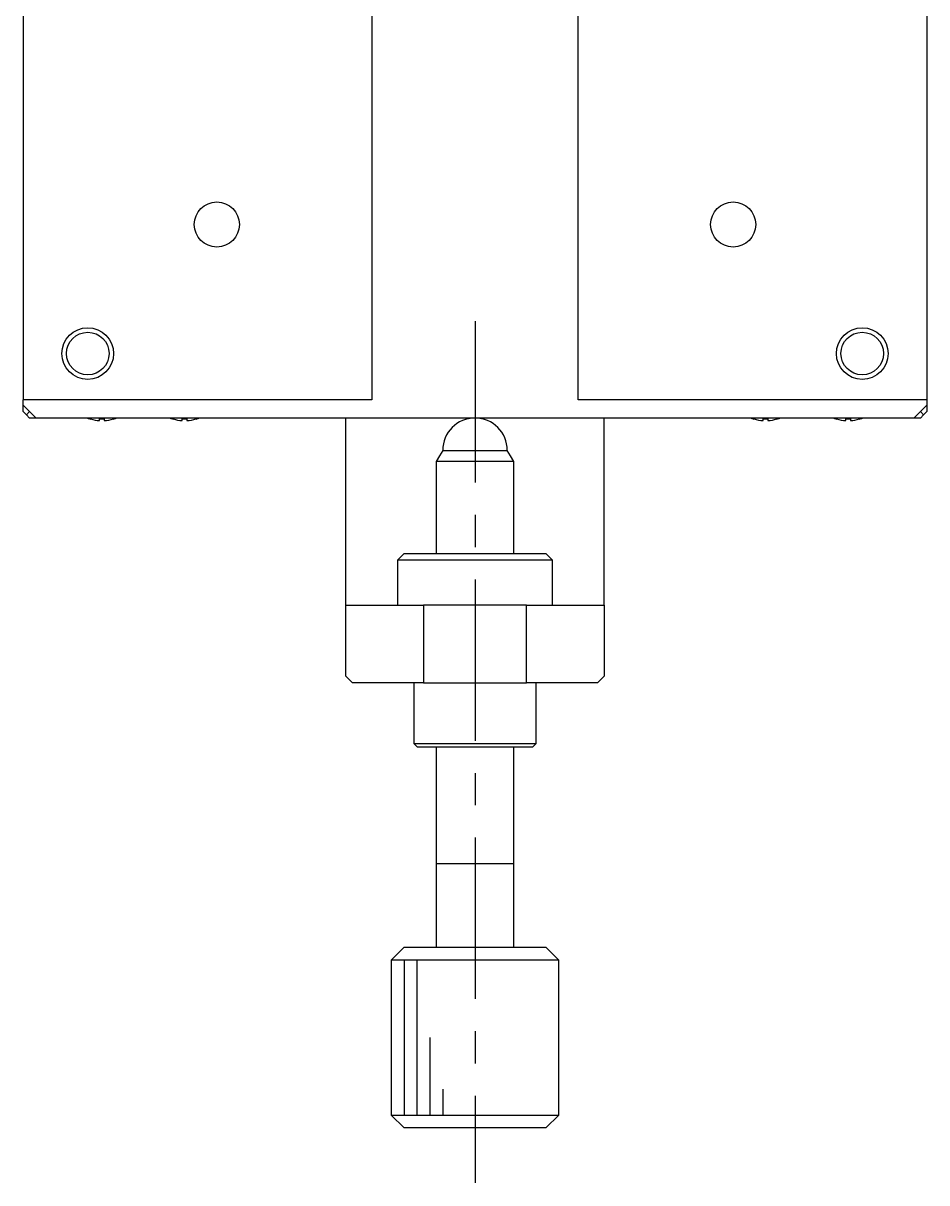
# Model space of a CAD drawing. Extents: x -340 to 384, y 57 to 645.
# Drawn here: x -103.3 to -33.3, y 454.6 to 544.5 of the extents above; entities that cross this region are included whole.
import ezdxf

# ---------------------------------------------------------------- set-up
doc = ezdxf.new("R2010")
doc.units = 0
doc.header["$LTSCALE"] = 10
doc.linetypes.add('CENTER', pattern=[2, 1.25, -0.25, 0.25, -0.25])
doc.layers.get('0').update_dxf_attribs({"linetype": 'CONTINUOUS'})
doc.layers.add('CENTER', color=1, linetype='CENTER')

msp = doc.modelspace()

# ---------------------------------------------------------------- linework, layer by layer
at = {"color": 7, "linetype": 'CONTINUOUS'}
for p, q in [((-103.317786, 600.89763), (-103.317786, 515.303338)), ((-33.317786, 600.89763), (-33.317786, 515.303338)), ((-76.317786, 592.89763), (-76.317786, 515.303338)), ((-60.317786, 515.303338), (-60.317786, 592.89763)), ((-103.317786, 514.89763), (-103.317786, 515.303338)), ((-76.317786, 515.303338), (-103.317786, 515.303338)), ((-103.317786, 514.39763), (-103.317786, 514.89763)), ((-103.317786, 514.89763), (-102.317786, 513.89763)), ((-33.317786, 515.303338), (-60.317786, 515.303338)), ((-34.317786, 513.89763), (-33.317786, 514.89763)), ((-33.317786, 515.303338), (-33.317786, 514.89763)), ((-33.317786, 514.89763), (-33.317786, 514.39763)), ((-103.317786, 514.39763), (-103.067786, 514.14763)), ((-102.817786, 514.39763), (-103.067786, 514.14763)), ((-103.067786, 514.14763), (-102.817786, 513.89763)), ((-33.567786, 514.14763), (-33.817786, 514.39763)), ((-33.817786, 513.89763), (-33.567786, 514.14763)), ((-33.567786, 514.14763), (-33.317786, 514.39763)), ((-102.317786, 513.89763), (-102.817786, 513.89763)), ((-34.317786, 513.89763), (-102.317786, 513.89763)), ((-98.106402, 513.823486), (-98.104147, 513.828108)), ((-97.397786, 513.828108), (-97.037786, 513.828108)), ((-97.397786, 513.707771), (-97.397786, 513.828108)), ((-97.037786, 513.828108), (-97.037786, 513.707771)), ((-96.331424, 513.828108), (-96.32917, 513.823486)), ((-91.706402, 513.823486), (-91.704147, 513.828108)), ((-90.997786, 513.828108), (-90.637786, 513.828108)), ((-90.997786, 513.707771), (-90.997786, 513.828108)), ((-90.637786, 513.828108), (-90.637786, 513.707771)), ((-89.931424, 513.828108), (-89.92917, 513.823486)), ((-78.317786, 499.39763), (-78.317786, 513.89763)), ((-58.317784, 499.39763), (-58.317784, 513.89763)), ((-46.706402, 513.823486), (-46.704147, 513.828108)), ((-45.997786, 513.828108), (-45.637786, 513.828108)), ((-45.997786, 513.707771), (-45.997786, 513.828108)), ((-45.637786, 513.828108), (-45.637786, 513.707771)), ((-44.931424, 513.828108), (-44.92917, 513.823486)), ((-40.306402, 513.823486), (-40.304147, 513.828108)), ((-39.597786, 513.828108), (-39.237786, 513.828108)), ((-39.597786, 513.707771), (-39.597786, 513.828108)), ((-39.237786, 513.828108), (-39.237786, 513.707771)), ((-38.531424, 513.828108), (-38.52917, 513.823486)), ((-33.817786, 513.89763), (-34.317786, 513.89763)), ((-70.817786, 511.39763), (-71.067786, 510.964617)), ((-70.817786, 511.39763), (-65.817786, 511.39763)), ((-65.567786, 510.964617), (-65.817786, 511.39763)), ((-71.067786, 510.964617), (-71.317786, 510.531604)), ((-65.317786, 510.531604), (-71.317786, 510.531604)), ((-71.317786, 510.531604), (-71.317786, 503.397649)), ((-65.317786, 510.531604), (-65.567786, 510.964617)), ((-65.317786, 503.397649), (-65.317786, 510.531604)), ((-73.817786, 503.39763), (-74.317786, 502.89763)), ((-73.817786, 503.39763), (-62.817786, 503.39763)), ((-62.317786, 502.89763), (-62.817786, 503.39763)), ((-62.317786, 502.89763), (-74.317786, 502.89763)), ((-74.317786, 502.89763), (-74.317786, 499.39763)), ((-62.317786, 499.39763), (-62.317786, 502.89763)), ((-78.317786, 493.89763), (-78.317786, 499.39763)), ((-78.317786, 499.39763), (-72.317786, 499.39763)), ((-72.317786, 499.39763), (-72.317786, 493.39763)), ((-68.317786, 499.39763), (-72.317786, 499.39763)), ((-64.317786, 499.39763), (-68.317786, 499.39763)), ((-64.317786, 493.39763), (-64.317786, 499.39763)), ((-64.317786, 499.39763), (-58.317784, 499.39763)), ((-58.317784, 499.39763), (-58.317786, 493.89763)), ((-78.317786, 493.89763), (-77.817786, 493.39763)), ((-72.317786, 493.39763), (-77.817786, 493.39763)), ((-73.067786, 493.39763), (-73.067786, 488.69763)), ((-72.317786, 493.39763), (-64.317786, 493.39763)), ((-58.817786, 493.39763), (-64.317786, 493.39763)), ((-63.567786, 488.69763), (-63.567786, 493.39763)), ((-58.817786, 493.39763), (-58.317786, 493.89763)), ((-73.067786, 488.69763), (-63.567786, 488.69763)), ((-73.067786, 488.69763), (-72.767786, 488.39763)), ((-63.867786, 488.39763), (-72.767786, 488.39763)), ((-71.317786, 488.397611), (-71.317786, 479.39763)), ((-65.317786, 479.39763), (-65.317786, 488.397611)), ((-63.867786, 488.39763), (-63.567786, 488.69763)), ((-71.317791, 479.39763), (-65.317781, 479.39763)), ((-71.317786, 479.40263), (-71.317786, 479.39763)), ((-71.317786, 479.39763), (-71.317786, 472.89763)), ((-71.317786, 479.39763), (-71.317786, 479.39263)), ((-65.317786, 479.39763), (-65.317786, 479.40263)), ((-65.317786, 472.89763), (-65.317786, 479.39763)), ((-65.317786, 479.39263), (-65.317786, 479.39763)), ((-73.817786, 472.89763), (-74.817786, 471.89763)), ((-73.817786, 472.89763), (-62.817786, 472.89763)), ((-61.817786, 471.89763), (-62.817786, 472.89763)), ((-61.817786, 471.89763), (-74.817786, 471.89763)), ((-74.817786, 471.89763), (-74.817786, 459.89763)), ((-61.817786, 459.89763), (-61.817786, 471.89763)), ((-74.817786, 459.89763), (-61.818052, 459.89763)), ((-74.817786, 459.89763), (-73.817786, 458.89763)), ((-62.817786, 458.89763), (-61.817786, 459.89763)), ((-61.818052, 459.89763), (-61.817786, 459.89763)), ((-62.817786, 458.89763), (-73.817786, 458.89763)), ((-62.818011, 458.89763), (-73.817786, 458.89763))]:
    msp.add_line(p, q, dxfattribs=at)
at = {"color": 3, "linetype": 'CONTINUOUS'}
for p, q in [((-73.817786, 471.89763), (-73.817786, 459.89763)), ((-72.817786, 471.89763), (-72.817786, 459.89763)), ((-71.817786, 465.89763), (-71.817786, 459.89763)), ((-70.817786, 461.89763), (-70.817786, 459.89763))]:
    msp.add_line(p, q, dxfattribs=at)
at = {"color": 7, "linetype": 'CONTINUOUS'}
for centre, radius in [((-88.317786, 528.89763), 1.75), ((-48.317786, 528.89763), 1.75), ((-98.317786, 518.89763), 1.65), ((-38.317786, 518.89763), 1.65)]:
    msp.add_circle(centre, radius, dxfattribs=at)
at = {"color": 3, "linetype": 'CONTINUOUS'}
for centre in [(-98.317786, 518.89763), (-38.317786, 518.89763)]:
    msp.add_circle(centre, 2, dxfattribs=at)
at = {"color": 7, "linetype": 'CONTINUOUS'}
for centre, radius, start, end in [((-97.217786, 516.89763), 3.2, 249.635865, 253.877467), ((-97.217786, 516.89763), 3.194933, 253.893288, 266.770291), ((-97.217786, 516.89763), 3.194933, 273.229709, 286.106712), ((-97.217786, 516.89763), 3.2, 286.122533, 290.364135), ((-90.817786, 516.89763), 3.2, 249.635865, 253.877467), ((-90.817786, 516.89763), 3.194933, 253.893288, 266.770291), ((-90.817786, 516.89763), 3.194933, 273.229709, 286.106712), ((-90.817786, 516.89763), 3.2, 286.122533, 290.364135), ((-68.317786, 511.39763), 2.5, 90, 180), ((-68.317786, 511.39763), 2.5, 0, 90), ((-45.817786, 516.89763), 3.2, 249.635865, 253.877467), ((-45.817786, 516.89763), 3.194933, 253.893288, 266.770291), ((-45.817786, 516.89763), 3.194933, 273.229709, 286.106712), ((-45.817786, 516.89763), 3.2, 286.122533, 290.364135), ((-39.417786, 516.89763), 3.2, 249.635865, 253.877467), ((-39.417786, 516.89763), 3.194933, 253.893288, 266.770291), ((-39.417786, 516.89763), 3.194933, 273.229709, 286.106712), ((-39.417786, 516.89763), 3.2, 286.122533, 290.364135)]:
    msp.add_arc(centre, radius, start, end, dxfattribs=at)
at = {"layer": 'CENTER', "color": 1, "linetype": 'CENTER'}
msp.add_line((-68.317786, 521.39763), (-68.317786, 454.64763), dxfattribs=at)

doc.saveas('drawing.dxf')
